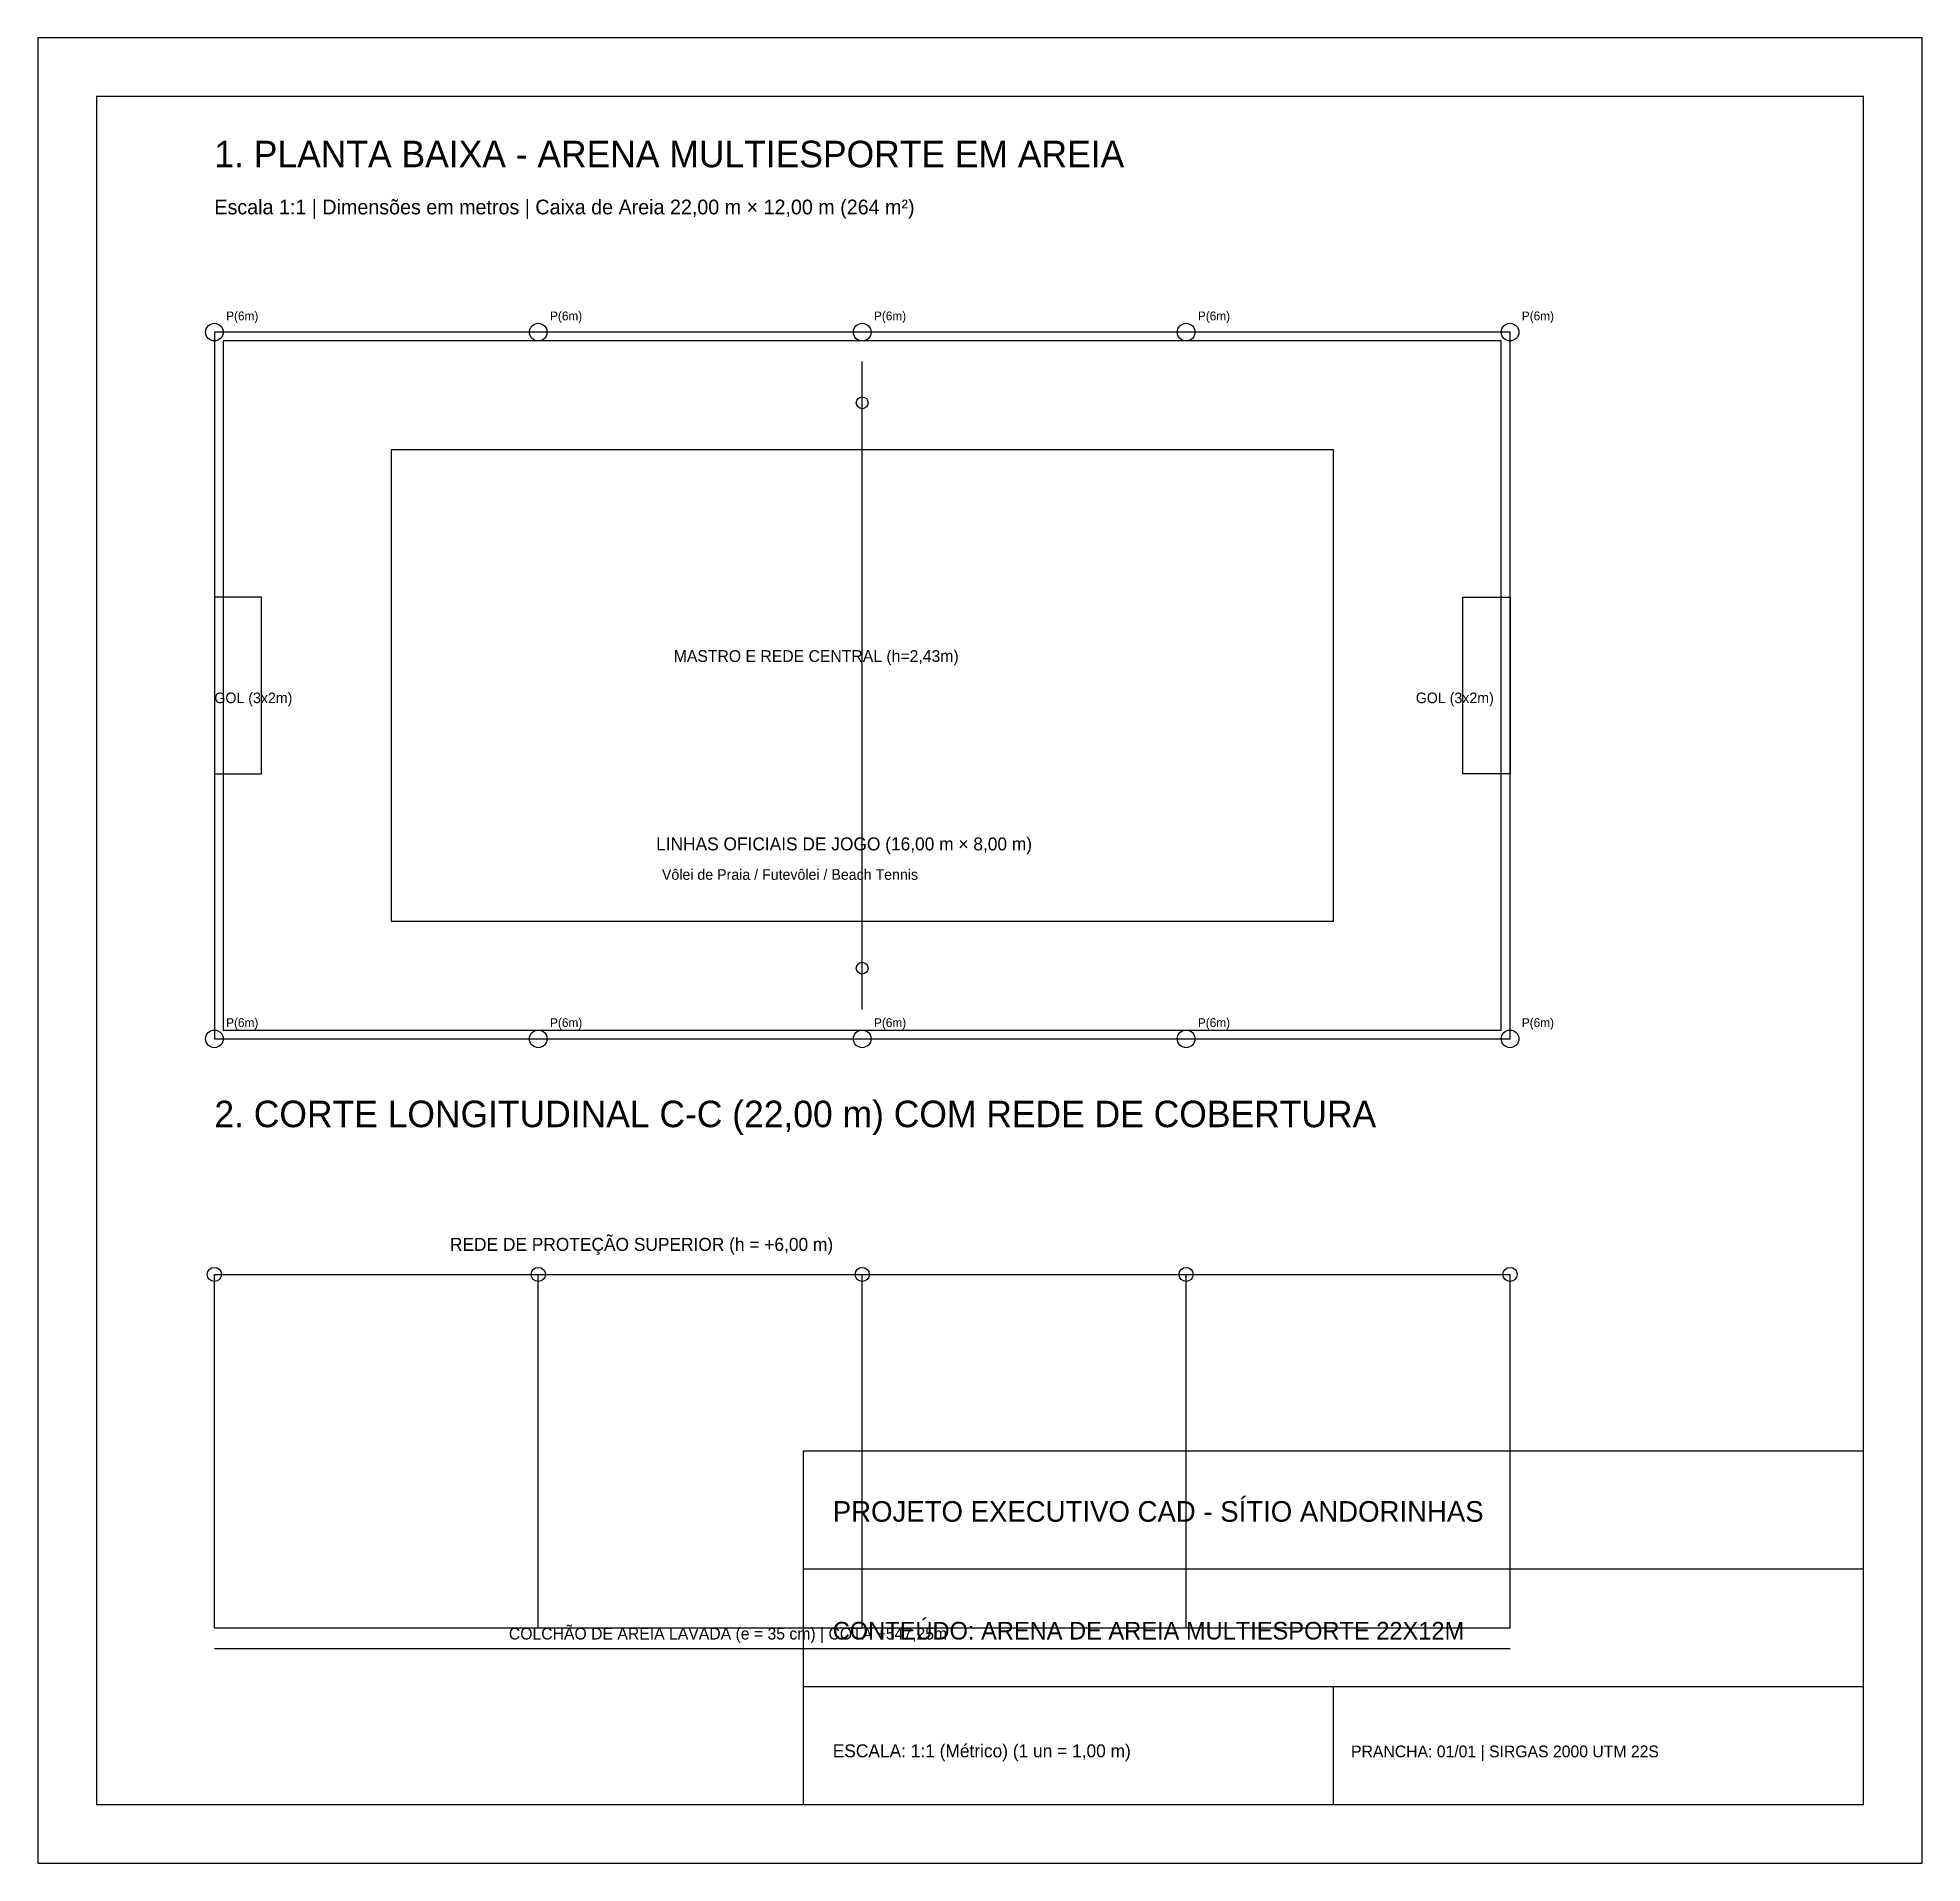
# Model space of a CAD drawing. Header units: metres. Extents: x -3 to 29, y -14 to 17.
import ezdxf

# ---------------------------------------------------------------- set-up
doc = ezdxf.new("R2010")
doc.units = ezdxf.units.M
for name, color, linetype in [('AREIA_BORDA', 40, 'Continuous'), ('EQUIPAMENTOS', 4, 'Continuous'), ('ESTRUTURA_POSTES', 7, 'Continuous'), ('ESTRUTURA_REDES', 8, 'Continuous'), ('PRANCHA_SELO', 7, 'Continuous'), ('QUADRA_JOGO', 5, 'Continuous'), ('TEXTOS', 2, 'Continuous'), ('TITULOS', 7, 'Continuous')]:
    doc.layers.add(name, color=color, linetype=linetype)

msp = doc.modelspace()

# ---------------------------------------------------------------- linework, layer by layer
at = {"layer": 'AREIA_BORDA'}
for p, q in [((0, -10), (22, -10)), ((0, -10.35), (22, -10.35))]:
    msp.add_line(p, q, dxfattribs=at)
for points in [[(0, 0), (22, 0), (22, 12), (0, 12)], [(0.15, 0.15), (21.85, 0.15), (21.85, 11.85), (0.15, 11.85)]]:
    msp.add_lwpolyline(points, close=True, dxfattribs=at)
at = {"layer": 'EQUIPAMENTOS'}
msp.add_line((11, 0.5), (11, 11.5), dxfattribs=at)
for points in [[(0.8, 4.5), (0.8, 7.5), (0, 7.5), (0, 4.5)], [(21.2, 4.5), (21.2, 7.5), (22, 7.5), (22, 4.5)]]:
    msp.add_lwpolyline(points, close=True, dxfattribs=at)
for centre in [(11, 10.8), (11, 1.2)]:
    msp.add_circle(centre, 0.1, dxfattribs=at)
at = {"layer": 'ESTRUTURA_POSTES'}
for p, q in [((0, -10), (0, -4)), ((5.5, -10), (5.5, -4)), ((11, -10), (11, -4)), ((16.5, -10), (16.5, -4)), ((22, -10), (22, -4))]:
    msp.add_line(p, q, dxfattribs=at)
for centre, radius in [((0, 12), 0.15), ((5.5, 12), 0.15), ((11, 12), 0.15), ((16.5, 12), 0.15), ((22, 12), 0.15), ((0, 0), 0.15), ((5.5, 0), 0.15), ((11, 0), 0.15), ((16.5, 0), 0.15), ((22, 0), 0.15), ((0, -4), 0.12), ((5.5, -4), 0.12), ((11, -4), 0.12), ((16.5, -4), 0.12), ((22, -4), 0.12)]:
    msp.add_circle(centre, radius, dxfattribs=at)
at = {"layer": 'ESTRUTURA_REDES'}
msp.add_line((0, -4), (22, -4), dxfattribs=at)
at = {"layer": 'PRANCHA_SELO'}
for p, q in [((10, -9), (28, -9)), ((10, -11), (28, -11)), ((19, -13), (19, -11))]:
    msp.add_line(p, q, dxfattribs=at)
for points in [[(-3, -14), (29, -14), (29, 17), (-3, 17)], [(-2, -13), (28, -13), (28, 16), (-2, 16)], [(10, -13), (28, -13), (28, -7), (10, -7)]]:
    msp.add_lwpolyline(points, close=True, dxfattribs=at)
at = {"layer": 'QUADRA_JOGO'}
msp.add_lwpolyline([(3, 2), (19, 2), (19, 10), (3, 10)], close=True, dxfattribs=at)

# ---------------------------------------------------------------- texts
at = {"layer": 'EQUIPAMENTOS'}
for s, height, p in [('MASTRO E REDE CENTRAL (h=2,43m)', 0.2, (7.8, 6.4)), ('GOL (3x2m)', 0.18, (0, 5.7)), ('GOL (3x2m)', 0.18, (20.4, 5.7))]:
    msp.add_text(s, height=height, dxfattribs=at).set_placement(p)
at = {"layer": 'ESTRUTURA_POSTES'}
for p in [(0.2, 12.2), (5.7, 12.2), (11.2, 12.2), (16.7, 12.2), (22.2, 12.2), (0.2, 0.2), (5.7, 0.2), (11.2, 0.2), (16.7, 0.2), (22.2, 0.2)]:
    msp.add_text('P(6m)', height=0.15, dxfattribs=at).set_placement(p)
at = {"layer": 'ESTRUTURA_REDES'}
msp.add_text('REDE DE PROTEÇÃO SUPERIOR (h = +6,00 m)', height=0.22, dxfattribs=at).set_placement((4, -3.6))
at = {"layer": 'QUADRA_JOGO'}
msp.add_text('LINHAS OFICIAIS DE JOGO (16,00 m × 8,00 m)', height=0.22, dxfattribs=at).set_placement((7.5, 3.2))
at = {"layer": 'TEXTOS'}
for s, height, p in [('Escala 1:1 | Dimensões em metros | Caixa de Areia 22,00 m × 12,00 m (264 m²)', 0.25, (0, 14)), ('Vôlei de Praia / Futevôlei / Beach Tennis', 0.18, (7.6, 2.7)), ('CONTEÚDO: ARENA DE AREIA MULTIESPORTE 22X12M', 0.3, (10.5, -10.2)), ('COLCHÃO DE AREIA LAVADA (e = 35 cm) | COTA +547,25m', 0.2, (5, -10.2)), ('ESCALA: 1:1 (Métrico) (1 un = 1,00 m)', 0.22, (10.5, -12.2)), ('PRANCHA: 01/01 | SIRGAS 2000 UTM 22S', 0.2, (19.3, -12.2))]:
    msp.add_text(s, height=height, dxfattribs=at).set_placement(p)
at = {"layer": 'TITULOS'}
for s, height, p in [('1. PLANTA BAIXA - ARENA MULTIESPORTE EM AREIA', 0.45, (0, 14.8)), ('2. CORTE LONGITUDINAL C-C (22,00 m) COM REDE DE COBERTURA', 0.45, (0, -1.5)), ('PROJETO EXECUTIVO CAD - SÍTIO ANDORINHAS', 0.35, (10.5, -8.2))]:
    msp.add_text(s, height=height, dxfattribs=at).set_placement(p)

doc.saveas('drawing.dxf')
